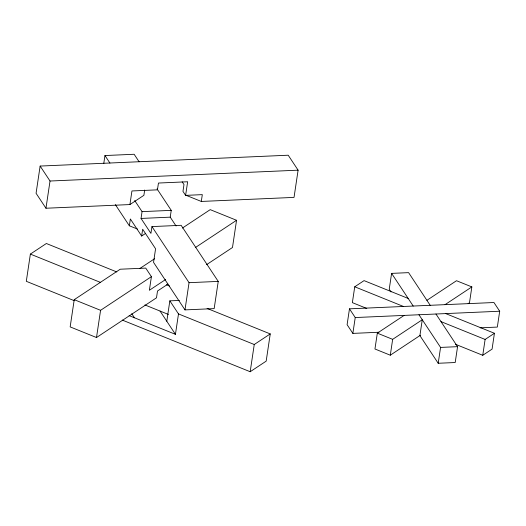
<?xml version="1.0" encoding="UTF-8"?>
<svg xmlns="http://www.w3.org/2000/svg" width="526" height="526" viewBox="0 0 526 526"><rect width="100%" height="100%" fill="white"/><g stroke="black" fill="none" stroke-linecap="round" stroke-linejoin="round"><path stroke-width="0.79" d="M186.224 195.363L201.294 201.445L294.034 197.395L298.104 170.174L288.209 155.216L40.134 166.065L36.07 193.285L45.959 208.237L129.909 204.568L143.887 195.317L144.676 190.024M116.818 271.955L46.367 243.505L30.37 254.097L26.3 281.311L74.271 300.688M45.959 208.237L50.029 181.023L40.134 166.065M165.611 279.516L149.371 290.267L151.409 276.656L145.748 268.102L120.244 269.213L74.232 299.675L70.162 326.896L96.501 337.534L156.492 297.815L157.511 291.01L167.939 284.112M103.76 163.553L104.957 155.545L134.143 154.269L139.081 161.738M96.501 337.534L100.571 310.314L151.409 276.656M129.909 204.568L131.941 190.958L157.438 189.847L158.457 183.041L187.644 181.766L185.612 195.37L202.313 194.64L201.294 201.445M137.51 229.08L129.343 225.785L130.363 218.98L141.645 236.036L145.557 233.452M141.645 236.036L142.664 229.237L155.578 248.759L153.546 262.369L184.981 309.893L214.167 308.617L218.237 281.403L181.135 225.312L151.948 226.588L150.929 233.393L141.04 218.441L142.053 211.636L134.709 200.524M176.072 226.002L170.227 217.159L171.239 210.361L157.044 188.9M166.795 321.261L169.845 300.846L179.392 300.431M129.133 315.626L175.441 334.332L178.492 313.917L169.845 300.846M184.981 309.893L189.051 282.679L151.948 226.588M182.423 228.047L210.216 209.65L236.549 220.289L232.485 247.509L206.58 264.657M122.249 320.064L250.179 371.731L254.249 344.51L270.246 333.918L207.093 308.414M270.246 333.918L266.176 361.138L250.179 371.731M480.146 327.829L497.333 327.08L499.7 311.228L493.94 302.516L349.474 308.834L347.101 324.687L352.861 333.392L378.937 332.254M408.176 298.439L364.058 280.621L354.741 286.788L352.367 302.641L366.773 308.453M352.861 333.392L355.234 317.546L349.474 308.834M404.119 315.409L377.32 333.149L374.953 349.001L390.292 355.195L420.432 335.24M430.202 305.304L408.597 272.639L391.6 273.382L389.233 289.234L391.022 291.943M390.292 355.195L392.659 339.342L422.266 319.742L419.899 335.595L438.204 363.269L455.2 362.526L457.567 346.673L435.962 314.015M438.204 363.269L440.571 347.416L418.966 314.758M426.908 300.32L456.509 280.72L471.848 286.913L469.481 302.766L468.114 303.673M455.457 344.274L482.75 355.293L485.117 339.441L494.433 333.274L445.693 313.588M494.433 333.274L492.066 349.126L482.75 355.293M139.778 268.543L154.631 258.713M195.278 247.614L236.549 220.289M445.055 304.653L471.848 286.913M50.029 181.023L298.104 170.174M142.053 211.636L171.239 210.361M141.04 218.441L170.227 217.159M189.051 282.679L218.237 281.403M355.234 317.546L499.7 311.228M440.571 347.416L457.567 346.673M354.741 286.788L403.481 306.474M440.998 321.623L485.117 339.441M377.32 333.149L392.659 339.342M166.472 284.796L169.484 286.012M30.37 254.097L100.367 282.363M178.492 313.917L254.249 344.51M144.9 304.942L168.425 314.443M74.232 299.675L100.571 310.314M391.6 273.382L413.206 306.047M182.174 181.838L183.988 184.58L182.969 191.379L185.612 195.37M104.957 155.545L109.921 163.06M115.339 204.614L129.343 225.785M160.049 311.063L175.441 334.332M131.763 313.7L134.465 317.783"/></g></svg>
